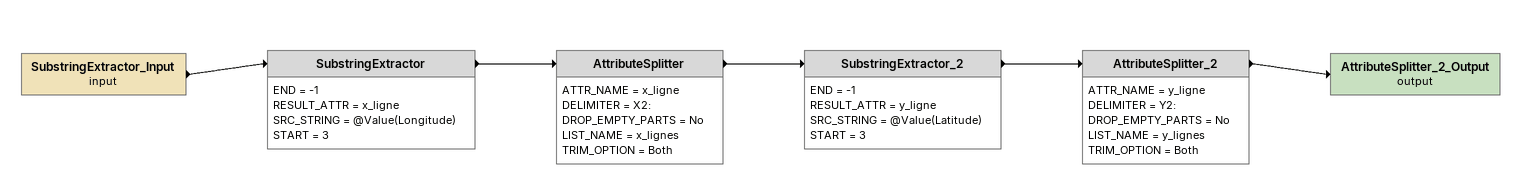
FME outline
SubstringExtractor_Input (input)
    -> SubstringExtractor
SubstringExtractor
    END = -1
    RESULT_ATTR = x_ligne
    SRC_STRING = @Value(Longitude)
    START = 3
    -> AttributeSplitter
AttributeSplitter
    ATTR_NAME = x_ligne
    DELIMITER = X2:
    DROP_EMPTY_PARTS = No
    LIST_NAME = x_lignes
    TRIM_OPTION = Both
    -> SubstringExtractor_2
SubstringExtractor_2
    END = -1
    RESULT_ATTR = y_ligne
    SRC_STRING = @Value(Latitude)
    START = 3
    -> AttributeSplitter_2
AttributeSplitter_2
    ATTR_NAME = y_ligne
    DELIMITER = Y2:
    DROP_EMPTY_PARTS = No
    LIST_NAME = y_lignes
    TRIM_OPTION = Both
    -> AttributeSplitter_2_Output (output)
AttributeSplitter_2_Output (output)
